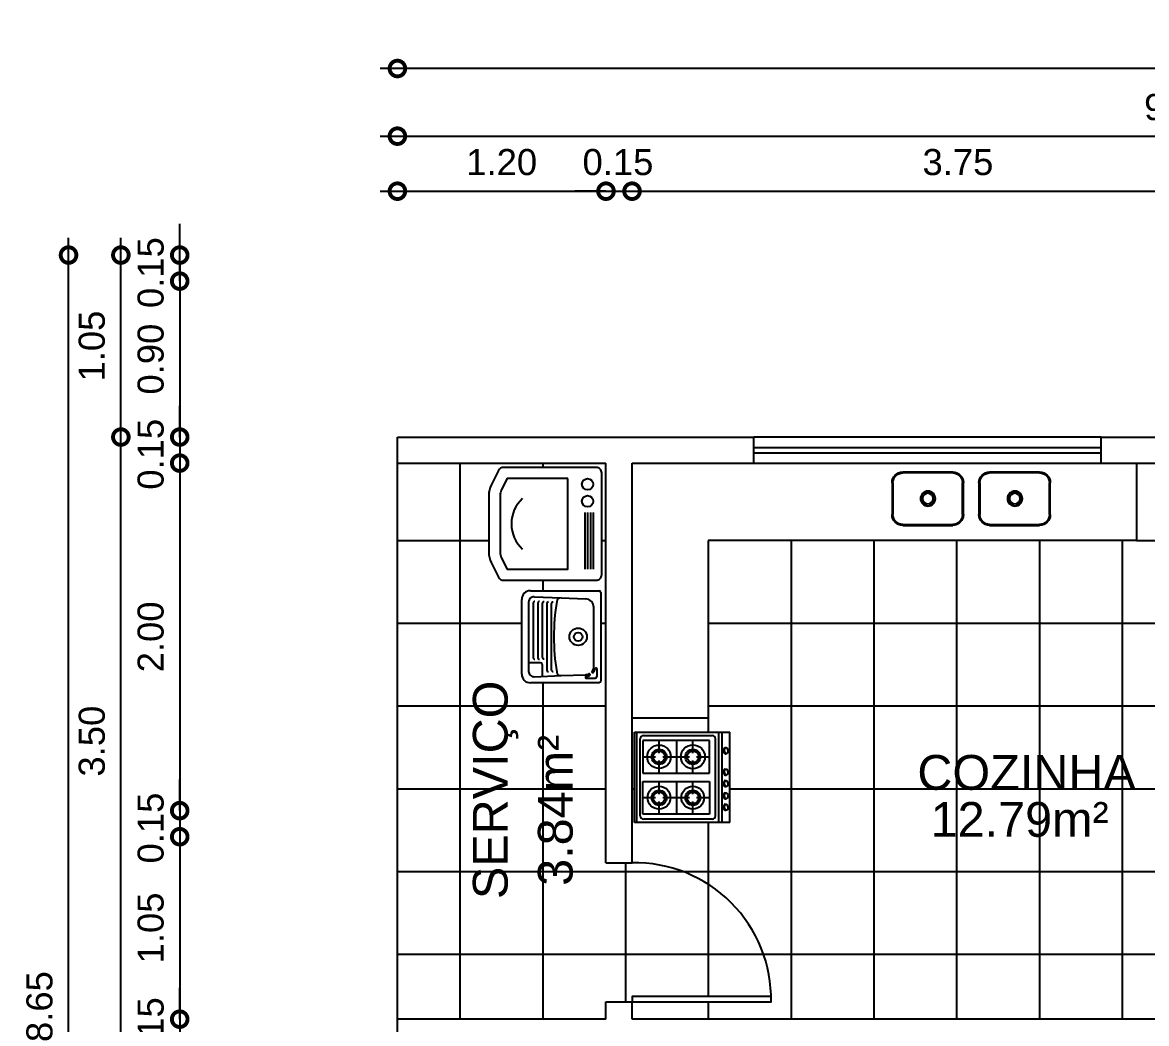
# Model space of a CAD drawing. Header units: metres. Extents: x 15 to 190, y -2 to 16.
# Drawn here: x 15.1 to 21.57, y 10.08 to 15.84 of the extents above; entities that cross this region are included whole.
import ezdxf

# ---------------------------------------------------------------- set-up
doc = ezdxf.new("R2010")
doc.units = ezdxf.units.M
doc.header["$LTSCALE"] = 0.25
for name, color, linetype in [('ARQ_ALV CT', 5, 'Continuous'), ('ARQ_ESQ CT', 30, 'Continuous'), ('ARQ_ESQ VS', 2, 'Continuous'), ('ARQ_MOB 01', 1, 'Continuous'), ('ARQ_PISO', 1, 'Continuous'), ('ARQ_SAN 01', 1, 'Continuous'), ('ARQ_SAN 02', 2, 'Continuous'), ('ARQ_TXT 01', 1, 'Continuous'), ('SIMB_PREENCHIMENTO', 253, 'Continuous')]:
    doc.layers.add(name, color=color, linetype=linetype)
doc.layers.add('ARQ_COTA_AZUL', color=5, linetype='Continuous', lineweight=20, true_color=0x0000ff)
doc.styles.add('Annot_2.0mm', font='arial.ttf', dxfattribs={"height": 2})
doc.styles.get("Standard").update_dxf_attribs({"font": 'arial.ttf'})
doc.dimstyles.new('COTAS', dxfattribs={"dimtxt": 0.15, "dimasz": 0.18, "dimexe": 0.1, "dimexo": 0.25, "dimgap": 0.09, "dimtad": 1, "dimzin": 0, "dimdsep": 46, "dimtxsty": 'Standard', "dimblk": 'DOTSMALL', "dimcen": 0.09, "dimdle": 0.1, "dimse1": 1, "dimse2": 1, "dimclrd": 256, "dimclre": 256, "dimclrt": 2, "dimadec": 0, "dimazin": 0, "dimtfac": 1, "dimtmove": 0, "dimatfit": 3, "dimldrblk": 'ARCHTICK', "dimfxl": 1, "dimtolj": 1, "dimtzin": 0, "dimarcsym": 0})

# ---------------------------------------------------------------- blocks, each defined once
blk = doc.blocks.new('tanque05')
for p, q in [((243.95, 129.65), (294.95, 129.65)), ((242.95, 89.15), (242.95, 128.65)), ((286.3, 125.65), (252.61, 125.65)), ((288, 127.42), (292.27, 127.42)), ((293.27, 121.28), (293.27, 126.42)), ((295.95, 128.65), (295.95, 89.15)), ((247.07, 106.84), (247.61, 120.84)), ((291.84, 106.84), (291.3, 120.84)), ((246.46, 91.27), (247.07, 106.84)), ((292.44, 91.27), (291.84, 106.84)), ((250.39, 98.55), (288.52, 98.55)), ((250.49, 101.15), (288.42, 101.15)), ((250.08, 90.75), (281.44, 90.75)), ((250.19, 93.35), (281.34, 93.35)), ((250.29, 95.95), (281.24, 95.95)), ((284.44, 94.95), (284.44, 88.15)), ((285.44, 95.95), (292.26, 95.95)), ((290.95, 84.15), (247.95, 84.15)), ((249.46, 88.15), (289.45, 88.15))]:
    blk.add_line(p, q)
for radius in [5, 2.5]:
    blk.add_circle((269.45, 116.65), radius)
for centre, radius, start, end in [((243.95, 128.65), 1, 90, 180), ((294.95, 128.65), 1, 0, 90), ((252.61, 120.65), 5, 90, 177.7757), ((286.3, 120.65), 5, 53.61972, 90), ((288, 126.92), 0.5, 90, 254.83204), ((286.3, 120.65), 6, 53.61972, 74.83204), ((289.56, 125.08), 0.5, 233.61972, 53.61972), ((291.28, 122.99), 0.5, 25.14351, 205.14351), ((286.3, 120.65), 6, 5.59964, 25.14351), ((292.27, 126.42), 1, 0, 90), ((286.3, 120.65), 5, 2.2243, 25.14351), ((292.77, 121.28), 0.5, 185.59964, 0), ((249.57, 106.75), 2.5, 177.7757, 260.82574), ((269.45, 229.89), 127.24, 260.82574, 279.17426), ((289.34, 106.75), 2.5, 279.17426, 2.2243), ((250.39, 99.55), 1, 177.7757, 270), ((250.49, 102.15), 1, 177.7757, 270), ((288.42, 102.15), 1, 270, 2.2243), ((288.52, 99.55), 1, 270, 2.2243), ((249.46, 91.15), 3, 177.7757, 270), ((250.08, 91.75), 1, 177.7757, 270), ((250.19, 94.35), 1, 177.7757, 270), ((250.29, 96.95), 1, 177.7757, 270), ((281.24, 96.95), 1, 270, 2.2243), ((281.34, 94.35), 1, 270, 2.2243), ((281.44, 91.75), 1, 270, 2.2243), ((285.44, 94.95), 1, 90, 180), ((289.45, 91.15), 3, 270, 2.2243), ((247.95, 89.15), 5, 180, 270), ((290.95, 89.15), 5, 270, 0)]:
    blk.add_arc(centre, radius, start, end)
blk = doc.blocks.new('maquina lavar12')
for p, q in [((8.99, 48.38), (41.49, 48.38)), ((8.99, 46.76), (41.49, 46.76)), ((8.99, 45.13), (41.49, 45.13)), ((8.99, 43.51), (41.49, 43.51))]:
    blk.add_line(p, q)
for points in [[(-17.01, 50.01), (-17.01, -3.23, 0.284079), (-15.21, -6.14), (-6.76, -10.37, 0.116434), (-0.94, -11.74), (31.92, -11.74, 0.116434), (37.73, -10.37), (46.19, -6.14, 0.284079), (47.99, -3.23), (47.99, 50.01, 0.414214), (44.74, 53.26), (-13.76, 53.26, 0.414214)], [(-10.51, 33.76), (-10.51, -1.22), (-3.85, -4.56, 0.116434), (-0.94, -5.24), (31.92, -5.24, 0.116434), (34.83, -4.56), (41.49, -1.22), (41.49, 33.76)]]:
    blk.add_lwpolyline(points, format="xyb", close=True)
for centre in [(-7.26, 45.13), (2.49, 45.13)]:
    blk.add_circle(centre, 3.25)
blk.add_arc((15.49, 20.76), 19.5, 221.81031, 318.18969)
blk = doc.blocks.new('4bocas03')
for p, q in [((14.07, 10.12), (14.07, 68.3)), ((69.07, 68.3), (14.07, 68.3)), ((69.07, 63.52), (14.07, 63.52)), ((23.48, 65.41), (23.48, 66.02)), ((27.18, 65.44), (27.18, 66.08)), ((36.55, 65.41), (36.55, 66.02)), ((40.25, 65.44), (40.25, 66.08)), ((43.55, 65.41), (43.55, 66.02)), ((47.25, 65.44), (47.25, 66.08)), ((51.02, 65.41), (51.02, 66.02)), ((54.72, 65.44), (54.72, 66.08)), ((58.02, 65.41), (58.02, 66.02)), ((61.72, 65.44), (61.72, 66.08)), ((69.07, 68.3), (69.07, 10.12)), ((69.07, 61.52), (14.07, 61.52)), ((16.07, 15.54), (16.07, 57.52)), ((65.07, 59.52), (18.07, 59.52)), ((19.07, 55.93), (19.07, 15.3)), ((39.07, 55.93), (19.07, 55.93)), ((29.07, 48.04), (29.07, 55.93)), ((39.07, 15.3), (39.07, 55.93)), ((44.07, 15.3), (44.07, 55.93)), ((44.07, 55.93), (64.07, 55.93)), ((54.07, 55.93), (54.07, 48.04)), ((64.07, 55.93), (64.07, 15.3)), ((67.07, 57.52), (67.07, 15.54)), ((26.76, 45.75), (19.07, 45.75)), ((29.07, 35.7), (29.07, 43.59)), ((39.07, 45.75), (31.22, 45.75)), ((51.84, 45.75), (44.07, 45.75)), ((54.07, 43.58), (54.07, 35.7)), ((64.07, 45.75), (56.29, 45.75)), ((19.07, 35.7), (39.07, 35.7)), ((29.07, 27.35), (29.07, 35.7)), ((44.07, 35.7), (64.07, 35.7)), ((54.07, 35.7), (54.07, 27.35)), ((26.76, 25.12), (19.07, 25.12)), ((29.07, 15.3), (29.07, 22.89)), ((39.07, 25.12), (31.22, 25.12)), ((51.84, 25.12), (44.07, 25.12)), ((54.07, 22.89), (54.07, 15.3)), ((64.07, 25.12), (56.29, 25.12)), ((19.07, 15.3), (39.07, 15.3)), ((64.07, 15.3), (44.07, 15.3)), ((69.07, 11.54), (14.07, 11.54)), ((69.07, 10.12), (14.07, 10.12)), ((65.07, 13.54), (18.07, 13.54))]:
    blk.add_line(p, q)
for centre, radius in [((29.07, 45.75), 7.34), ((29.07, 45.75), 4.59), ((29.07, 45.75), 3.59), ((54, 45.69), 6.95), ((54.07, 45.75), 4.59), ((54.07, 45.75), 3.59), ((29.05, 25.1), 7.16), ((29.07, 25.12), 4.59), ((29.07, 25.12), 3.59), ((54, 25.1), 6.96), ((54.07, 25.12), 4.59), ((54.07, 25.12), 3.59)]:
    blk.add_circle(centre, radius)
for centre, start, end in [((18.07, 57.52), 90, 180), ((65.07, 57.52), 0, 90), ((18.07, 15.54), 180, 270), ((65.07, 15.54), 270, 0)]:
    blk.add_arc(centre, 2, start, end)
for centre in [(25.33, 65.43), (38.4, 65.43), (45.4, 65.43), (52.87, 65.43), (59.87, 65.43)]:
    blk.add_ellipse(centre, major_axis=(-1.85, -0.04), ratio=0.532709, start_param=6.247921, end_param=9.427873)
for centre in [(25.33, 66.04), (38.4, 66.04), (45.4, 66.04), (52.87, 66.04), (59.87, 66.04)]:
    blk.add_ellipse(centre, major_axis=(-1.85, -0.04), ratio=0.532709)
blk = doc.blocks.new('CUBA COZ.')
for p, q in [((-0.1404, 0.2993), (0.1404, 0.2993)), ((-0.1404, 0.2943), (0.1404, 0.2943)), ((-0.2004, 0.06), (-0.2004, 0.2393)), ((-0.1954, 0.06), (-0.1954, 0.2393)), ((0.1954, 0.2393), (0.1954, 0.06)), ((0.2004, 0.2393), (0.2004, 0.06)), ((0.1404, 0.005), (-0.1404, 0.005)), ((0.1404, 0), (-0.1404, 0))]:
    blk.add_line(p, q)
for centre, radius in [((-0.0013, 0.1504), 0.042), ((-0.0013, 0.1504), 0.04), ((-0.0009, 0.1505), 0.0299)]:
    blk.add_circle(centre, radius)
for centre, radius, start, end in [((-0.1404, 0.2393), 0.06, 90, 180), ((-0.1404, 0.2393), 0.055, 90, 180), ((0.1404, 0.2393), 0.06, 0, 90), ((0.1404, 0.2393), 0.055, 0, 90), ((-0.1404, 0.06), 0.06, 180, 270), ((-0.1404, 0.06), 0.055, 180, 270), ((0.1404, 0.06), 0.06, 270, 0), ((0.1404, 0.06), 0.055, 270, 0)]:
    blk.add_arc(centre, radius, start, end)
blk = doc.blocks.new('_DotSmall')
at = {"color": 0, "linetype": 'ByBlock', "const_width": 0.5}
blk.add_lwpolyline([(-0.0625, 0, 1), (0.0625, 0, 1)], format="xyb", close=True, dxfattribs=at)
blk = doc.blocks.new('*D44')
at = {"layer": 'ARQ_COTA_AZUL', "lineweight": -2, "transparency": 16777216}
blk.add_line((31.4597, 15.575), (17.1597, 15.575), dxfattribs=at)
at = {"layer": 'ARQ_COTA_AZUL', "lineweight": -2, "transparency": 16777216, "xscale": 0.18, "yscale": 0.18, "zscale": 0.18, "rotation": 180}
blk.add_blockref('_DotSmall', (17.2597, 15.575), dxfattribs=at)
at = {"layer": 'ARQ_COTA_AZUL', "lineweight": -2, "transparency": 16777216, "xscale": 0.18, "yscale": 0.18, "zscale": 0.18}
blk.add_blockref('_DotSmall', (31.3597, 15.575), dxfattribs=at)
at = {"layer": 'ARQ_COTA_AZUL', "color": 2, "transparency": 16777216, "insert": (24.3097, 15.7416), "char_height": 0.15, "attachment_point": 5}
blk.add_mtext('\\A1;14.10', dxfattribs=at)
blk = doc.blocks.new('_ArchTick')
at = {"color": 0, "linetype": 'ByBlock', "const_width": 0.15}
blk.add_lwpolyline([(-0.5, -0.5), (0.5, 0.5)], dxfattribs=at)
blk = doc.blocks.new('*D45')
at = {"layer": 'ARQ_COTA_AZUL', "lineweight": -2, "transparency": 16777216}
blk.add_line((17.1597, 15.1857), (26.3597, 15.1857), dxfattribs=at)
at = {"layer": 'ARQ_COTA_AZUL', "lineweight": -2, "transparency": 16777216, "xscale": 0.18, "yscale": 0.18, "zscale": 0.18, "rotation": 180}
blk.add_blockref('_DotSmall', (17.2597, 15.1857), dxfattribs=at)
at = {"layer": 'ARQ_COTA_AZUL', "lineweight": -2, "transparency": 16777216, "xscale": 0.18, "yscale": 0.18, "zscale": 0.18}
blk.add_blockref('_DotSmall', (26.2597, 15.1857), dxfattribs=at)
at = {"layer": 'ARQ_COTA_AZUL', "color": 2, "transparency": 16777216, "insert": (21.7597, 15.3523), "char_height": 0.15, "attachment_point": 5}
blk.add_mtext('\\A1;9.00', dxfattribs=at)
blk = doc.blocks.new('*D48')
at = {"layer": 'ARQ_COTA_AZUL', "lineweight": -2, "transparency": 16777216}
blk.add_line((17.1597, 14.8691), (18.5597, 14.8691), dxfattribs=at)
at = {"layer": 'ARQ_COTA_AZUL', "lineweight": -2, "transparency": 16777216, "xscale": 0.18, "yscale": 0.18, "zscale": 0.18, "rotation": 180}
blk.add_blockref('_DotSmall', (17.2597, 14.8691), dxfattribs=at)
at = {"layer": 'ARQ_COTA_AZUL', "lineweight": -2, "transparency": 16777216, "xscale": 0.18, "yscale": 0.18, "zscale": 0.18}
blk.add_blockref('_DotSmall', (18.4597, 14.8691), dxfattribs=at)
at = {"layer": 'ARQ_COTA_AZUL', "color": 2, "transparency": 16777216, "insert": (17.8597, 15.0357), "char_height": 0.15, "attachment_point": 5}
blk.add_mtext('\\A1;1.20', dxfattribs=at)
blk = doc.blocks.new('*D49')
at = {"layer": 'ARQ_COTA_AZUL', "lineweight": -2, "transparency": 16777216}
for p, q in [((18.4597, 14.8691), (18.2797, 14.8691)), ((18.4597, 14.8691), (18.6097, 14.8691)), ((18.6097, 14.8691), (18.7897, 14.8691))]:
    blk.add_line(p, q, dxfattribs=at)
at = {"layer": 'ARQ_COTA_AZUL', "lineweight": -2, "transparency": 16777216, "xscale": 0.18, "yscale": 0.18, "zscale": 0.18}
blk.add_blockref('_DotSmall', (18.4597, 14.8691), dxfattribs=at)
at = {"layer": 'ARQ_COTA_AZUL', "lineweight": -2, "transparency": 16777216, "xscale": 0.18, "yscale": 0.18, "zscale": 0.18, "rotation": 180}
blk.add_blockref('_DotSmall', (18.6097, 14.8691), dxfattribs=at)
at = {"layer": 'ARQ_COTA_AZUL', "color": 2, "transparency": 16777216, "insert": (18.5286, 15.0357), "char_height": 0.15, "attachment_point": 5}
blk.add_mtext('\\A1;0.15', dxfattribs=at)
blk = doc.blocks.new('*D50')
at = {"layer": 'ARQ_COTA_AZUL', "lineweight": -2, "transparency": 16777216}
blk.add_line((18.5097, 14.8691), (22.4597, 14.8691), dxfattribs=at)
at = {"layer": 'ARQ_COTA_AZUL', "lineweight": -2, "transparency": 16777216, "xscale": 0.18, "yscale": 0.18, "zscale": 0.18, "rotation": 180}
blk.add_blockref('_DotSmall', (18.6097, 14.8691), dxfattribs=at)
at = {"layer": 'ARQ_COTA_AZUL', "lineweight": -2, "transparency": 16777216, "xscale": 0.18, "yscale": 0.18, "zscale": 0.18}
blk.add_blockref('_DotSmall', (22.3597, 14.8691), dxfattribs=at)
at = {"layer": 'ARQ_COTA_AZUL', "color": 2, "transparency": 16777216, "insert": (20.4847, 15.0357), "char_height": 0.15, "attachment_point": 5}
blk.add_mtext('\\A1;3.75', dxfattribs=at)
blk = doc.blocks.new('*D60')
at = {"layer": 'ARQ_COTA_AZUL', "lineweight": -2, "transparency": 16777216}
blk.add_line((15.3675, 5.7514), (15.3675, 14.6014), dxfattribs=at)
at = {"layer": 'ARQ_COTA_AZUL', "lineweight": -2, "transparency": 16777216, "xscale": 0.18, "yscale": 0.18, "zscale": 0.18}
for p, rotation in [((15.3675, 14.5014), 90), ((15.3675, 5.8514), 270)]:
    blk.add_blockref('_DotSmall', p, dxfattribs=dict(at, rotation=rotation))
at = {"layer": 'ARQ_COTA_AZUL', "color": 2, "transparency": 16777216, "insert": (15.2009, 10.1764), "char_height": 0.15, "attachment_point": 5, "rotation": 90}
blk.add_mtext('\\A1;8.65', dxfattribs=at)
blk = doc.blocks.new('*D71')
at = {"layer": 'ARQ_COTA_AZUL', "lineweight": -2, "transparency": 16777216}
blk.add_line((16.0072, 14.4514), (16.0072, 13.3541), dxfattribs=at)
at = {"layer": 'ARQ_COTA_AZUL', "lineweight": -2, "transparency": 16777216, "xscale": 0.18, "yscale": 0.18, "zscale": 0.18}
for p, rotation in [((16.0072, 14.3514), 90), ((16.0072, 13.4541), 270)]:
    blk.add_blockref('_DotSmall', p, dxfattribs=dict(at, rotation=rotation))
at = {"layer": 'ARQ_COTA_AZUL', "color": 2, "transparency": 16777216, "insert": (15.8406, 13.9027), "char_height": 0.15, "attachment_point": 5, "rotation": 90}
blk.add_mtext('\\A1;0.90', dxfattribs=at)
blk = doc.blocks.new('*D73')
at = {"layer": 'ARQ_COTA_AZUL', "lineweight": -2, "transparency": 16777216}
for p, q in [((16.0072, 14.5014), (16.0072, 14.6814)), ((16.0072, 14.3514), (16.0072, 14.5014)), ((16.0072, 14.3514), (16.0072, 14.1714))]:
    blk.add_line(p, q, dxfattribs=at)
at = {"layer": 'ARQ_COTA_AZUL', "lineweight": -2, "transparency": 16777216, "xscale": 0.18, "yscale": 0.18, "zscale": 0.18}
for p, rotation in [((16.0072, 14.5014), 270), ((16.0072, 14.3514), 90)]:
    blk.add_blockref('_DotSmall', p, dxfattribs=dict(at, rotation=rotation))
at = {"layer": 'ARQ_COTA_AZUL', "color": 2, "transparency": 16777216, "insert": (15.8406, 14.4005), "char_height": 0.15, "attachment_point": 5, "rotation": 90}
blk.add_mtext('\\A1;0.15', dxfattribs=at)
blk = doc.blocks.new('*D74')
at = {"layer": 'ARQ_COTA_AZUL', "lineweight": -2, "transparency": 16777216}
for p, q in [((16.0072, 13.4541), (16.0072, 13.6341)), ((16.0072, 13.4541), (16.0072, 13.3041)), ((16.0072, 13.3041), (16.0072, 13.1241))]:
    blk.add_line(p, q, dxfattribs=at)
at = {"layer": 'ARQ_COTA_AZUL', "lineweight": -2, "transparency": 16777216, "xscale": 0.18, "yscale": 0.18, "zscale": 0.18}
for p, rotation in [((16.0072, 13.4541), 270), ((16.0072, 13.3041), 90)]:
    blk.add_blockref('_DotSmall', p, dxfattribs=dict(at, rotation=rotation))
at = {"layer": 'ARQ_COTA_AZUL', "color": 2, "transparency": 16777216, "insert": (15.8406, 13.3551), "char_height": 0.15, "attachment_point": 5, "rotation": 90}
blk.add_mtext('\\A1;0.15', dxfattribs=at)
blk = doc.blocks.new('*D75')
at = {"layer": 'ARQ_COTA_AZUL', "lineweight": -2, "transparency": 16777216}
blk.add_line((16.0072, 13.4041), (16.0072, 11.2041), dxfattribs=at)
at = {"layer": 'ARQ_COTA_AZUL', "lineweight": -2, "transparency": 16777216, "xscale": 0.18, "yscale": 0.18, "zscale": 0.18}
for p, rotation in [((16.0072, 13.3041), 90), ((16.0072, 11.3041), 270)]:
    blk.add_blockref('_DotSmall', p, dxfattribs=dict(at, rotation=rotation))
at = {"layer": 'ARQ_COTA_AZUL', "color": 2, "transparency": 16777216, "insert": (15.8406, 12.3041), "char_height": 0.15, "attachment_point": 5, "rotation": 90}
blk.add_mtext('\\A1;2.00', dxfattribs=at)
blk = doc.blocks.new('*D76')
at = {"layer": 'ARQ_COTA_AZUL', "lineweight": -2, "transparency": 16777216}
for p, q in [((16.0072, 11.3041), (16.0072, 11.4841)), ((16.0072, 11.3041), (16.0072, 11.1541)), ((16.0072, 11.1541), (16.0072, 10.9741))]:
    blk.add_line(p, q, dxfattribs=at)
at = {"layer": 'ARQ_COTA_AZUL', "lineweight": -2, "transparency": 16777216, "xscale": 0.18, "yscale": 0.18, "zscale": 0.18}
for p, rotation in [((16.0072, 11.3041), 270), ((16.0072, 11.1541), 90)]:
    blk.add_blockref('_DotSmall', p, dxfattribs=dict(at, rotation=rotation))
at = {"layer": 'ARQ_COTA_AZUL', "color": 2, "transparency": 16777216, "insert": (15.8406, 11.2041), "char_height": 0.15, "attachment_point": 5, "rotation": 90}
blk.add_mtext('\\A1;0.15', dxfattribs=at)
blk = doc.blocks.new('*D77')
at = {"layer": 'ARQ_COTA_AZUL', "lineweight": -2, "transparency": 16777216}
blk.add_line((16.0072, 11.2541), (16.0072, 10.0041), dxfattribs=at)
at = {"layer": 'ARQ_COTA_AZUL', "lineweight": -2, "transparency": 16777216, "xscale": 0.18, "yscale": 0.18, "zscale": 0.18}
for p, rotation in [((16.0072, 11.1541), 90), ((16.0072, 10.1041), 270)]:
    blk.add_blockref('_DotSmall', p, dxfattribs=dict(at, rotation=rotation))
at = {"layer": 'ARQ_COTA_AZUL', "color": 2, "transparency": 16777216, "insert": (15.8406, 10.6291), "char_height": 0.15, "attachment_point": 5, "rotation": 90}
blk.add_mtext('\\A1;1.05', dxfattribs=at)
blk = doc.blocks.new('*D78')
at = {"layer": 'ARQ_COTA_AZUL', "lineweight": -2, "transparency": 16777216}
for p, q in [((16.0072, 10.1041), (16.0072, 10.2841)), ((16.0072, 10.1041), (16.0072, 9.9541)), ((16.0072, 9.9541), (16.0072, 9.7741))]:
    blk.add_line(p, q, dxfattribs=at)
at = {"layer": 'ARQ_COTA_AZUL', "lineweight": -2, "transparency": 16777216, "xscale": 0.18, "yscale": 0.18, "zscale": 0.18}
for p, rotation in [((16.0072, 10.1041), 270), ((16.0072, 9.9541), 90)]:
    blk.add_blockref('_DotSmall', p, dxfattribs=dict(at, rotation=rotation))
at = {"layer": 'ARQ_COTA_AZUL', "color": 2, "transparency": 16777216, "insert": (15.8406, 10.0264), "char_height": 0.15, "attachment_point": 5, "rotation": 90}
blk.add_mtext('\\A1;0.15', dxfattribs=at)
blk = doc.blocks.new('*D83')
at = {"layer": 'ARQ_COTA_AZUL', "lineweight": -2, "transparency": 16777216}
blk.add_line((15.6686, 9.8541), (15.6686, 13.5541), dxfattribs=at)
at = {"layer": 'ARQ_COTA_AZUL', "lineweight": -2, "transparency": 16777216, "xscale": 0.18, "yscale": 0.18, "zscale": 0.18}
for p, rotation in [((15.6686, 13.4541), 90), ((15.6686, 9.9541), 270)]:
    blk.add_blockref('_DotSmall', p, dxfattribs=dict(at, rotation=rotation))
at = {"layer": 'ARQ_COTA_AZUL', "color": 2, "transparency": 16777216, "insert": (15.502, 11.7041), "char_height": 0.15, "attachment_point": 5, "rotation": 90}
blk.add_mtext('\\A1;3.50', dxfattribs=at)
blk = doc.blocks.new('*D84')
at = {"layer": 'ARQ_COTA_AZUL', "lineweight": -2, "transparency": 16777216}
blk.add_line((15.6686, 13.3541), (15.6686, 14.6014), dxfattribs=at)
at = {"layer": 'ARQ_COTA_AZUL', "lineweight": -2, "transparency": 16777216, "xscale": 0.18, "yscale": 0.18, "zscale": 0.18}
for p, rotation in [((15.6686, 14.5014), 90), ((15.6686, 13.4541), 270)]:
    blk.add_blockref('_DotSmall', p, dxfattribs=dict(at, rotation=rotation))
at = {"layer": 'ARQ_COTA_AZUL', "color": 2, "transparency": 16777216, "insert": (15.502, 13.9777), "char_height": 0.15, "attachment_point": 5, "rotation": 90}
blk.add_mtext('\\A1;1.05', dxfattribs=at)

msp = doc.modelspace()

# ---------------------------------------------------------------- hatches: boundary and pattern name
at = {"layer": 'SIMB_PREENCHIMENTO'}
h = msp.add_hatch(dxfattribs=at)
h.set_pattern_fill('ANSI37', color=256, scale=0.15, angle=45)
h.paths.add_polyline_path([(18.4597, 13.3041), (17.2597, 13.3041), (17.2597, 10.1041), (18.4597, 10.1041), (18.4597, 10.2041), (18.6097, 10.2041), (18.6097, 10.2341), (19.4097, 10.2341, 0.414214), (18.6097, 11.0041), (18.4597, 11.0041)])
h.paths.add_polyline_path([(17.9747, 12.0898), (17.9747, 12.5198, -0.414214), (18.0247, 12.5698), (18.4197, 12.5698, -0.414214), (18.4297, 12.5598), (18.4297, 12.0498, -0.414214), (18.4197, 12.0398), (18.0247, 12.0398, -0.414214)], flags=16)
h.paths.add_polyline_path([(18.0147, 12.1049), (18.0147, 12.5047, -0.42563), (18.0458, 12.5347), (18.2016, 12.5287), (18.3416, 12.5232, -0.402888), (18.3897, 12.4733), (18.3897, 12.1364, -0.160086), (18.3799, 12.1067, 1), (18.388, 12.1008, 0.092821), (18.3976, 12.1207, -0.875681), (18.4074, 12.1194), (18.4074, 12.0767, -0.414214), (18.3974, 12.0667), (18.346, 12.0667, -0.95229), (18.3455, 12.0766, 0.085484), (18.3652, 12.082, 1), (18.3609, 12.0911, -0.100339), (18.3416, 12.0864), (18.2016, 12.081), (18.0458, 12.0749, -0.42563)], flags=0)
h.paths.add_polyline_path([(18.2497, 12.3048, -1), (18.3497, 12.3048, -1)], flags=0)
h.paths.add_polyline_path([(18.2747, 12.3048, -1), (18.3247, 12.3048, -1)], flags=0)
h.paths.add_polyline_path([(17.8703, 12.6298, -0.284079), (17.8412, 12.6477), (17.799, 12.7323, -0.116434), (17.7852, 12.7905), (17.7852, 13.1191, -0.116434), (17.799, 13.1772), (17.8412, 13.2618, -0.284079), (17.8703, 13.2798), (18.4027, 13.2798, -0.414214), (18.4352, 13.2473), (18.4352, 12.6623, -0.414214), (18.4027, 12.6298)], flags=16)
h.paths.add_polyline_path([(17.8904, 12.6948), (17.8571, 12.7614, -0.116434), (17.8502, 12.7905), (17.8502, 13.1191, -0.116434), (17.8571, 13.1482), (17.8904, 13.2148), (18.2402, 13.2148), (18.2402, 12.6948)], flags=0)
h.paths.add_polyline_path([(18.3215, 13.0848, -1), (18.3865, 13.0848, -1)], flags=0)
h.paths.add_polyline_path([(18.3215, 13.1823, -1), (18.3865, 13.1823, -1)], flags=0)
h.paths.add_polyline_path([(22.3597, 13.3041), (21.5128, 13.3041), (21.5128, 12.8584), (19.0473, 12.8584), (19.0473, 11.8366), (18.6097, 11.8366), (18.6097, 11.0041, -0.414214), (19.4097, 10.2341, -0.009553), (19.4097, 10.2041), (18.6097, 10.2041), (18.6097, 10.1041), (23.1097, 10.1041), (23.1097, 10.1741), (22.3097, 10.1741, -0.414214), (23.1097, 11.0041), (23.1097, 11.1541), (22.3597, 11.1541)])
h.paths.add_polyline_path([(19.1725, 11.2367), (18.6237, 11.2367), (18.6237, 11.7555), (19.1725, 11.7555)], flags=16)
edge = h.paths.add_edge_path(flags=0)
edge.add_ellipse((19.1511, 11.6492), major_axis=(-0.0004, 0.0175), ratio=0.532709, start_angle=180.17733, end_angle=362.71811, ccw=False)
edge.add_ellipse((19.1453, 11.6492), major_axis=(-0.0004, 0.0175), ratio=0.532709, start_angle=-2.02051, end_angle=178.51262, ccw=False)
edge = h.paths.add_edge_path(flags=0)
edge.add_ellipse((19.1511, 11.526), major_axis=(-0.0004, 0.0175), ratio=0.532709, start_angle=180.17733, end_angle=362.71811, ccw=False)
edge.add_ellipse((19.1453, 11.526), major_axis=(-0.0004, 0.0175), ratio=0.532709, start_angle=-2.02051, end_angle=178.51262, ccw=False)
edge = h.paths.add_edge_path(flags=0)
edge.add_ellipse((19.1511, 11.4599), major_axis=(-0.0004, 0.0175), ratio=0.532709, start_angle=180.17733, end_angle=362.71811, ccw=False)
edge.add_ellipse((19.1453, 11.4599), major_axis=(-0.0004, 0.0175), ratio=0.532709, start_angle=-2.02051, end_angle=178.51262, ccw=False)
edge = h.paths.add_edge_path(flags=0)
edge.add_ellipse((19.1511, 11.3895), major_axis=(-0.0004, 0.0175), ratio=0.532709, start_angle=180.17733, end_angle=362.71811, ccw=False)
edge.add_ellipse((19.1453, 11.3895), major_axis=(-0.0004, 0.0175), ratio=0.532709, start_angle=-2.02051, end_angle=178.51262, ccw=False)
edge = h.paths.add_edge_path(flags=0)
edge.add_ellipse((19.1511, 11.3234), major_axis=(-0.0004, 0.0175), ratio=0.532709, start_angle=180.17733, end_angle=362.71811, ccw=False)
edge.add_ellipse((19.1453, 11.3234), major_axis=(-0.0004, 0.0175), ratio=0.532709, start_angle=-2.02051, end_angle=178.51262, ccw=False)
h.paths.add_polyline_path([(19.0896, 11.2744, -0.414214), (19.0708, 11.2556), (18.6748, 11.2556, -0.414214), (18.6559, 11.2744), (18.6559, 11.7178, -0.414214), (18.6748, 11.7366), (19.0708, 11.7366, -0.414214), (19.0896, 11.7178)], flags=0)
h.paths.add_polyline_path([(19.0558, 11.5197), (18.6725, 11.5197), (18.6725, 11.7083), (19.0558, 11.7083)], flags=0)
h.paths.add_polyline_path([(19.029, 11.614, -1), (18.8905, 11.614), (18.865, 11.614), (18.8324, 11.614, -0.998572), (18.6974, 11.6142, -1.00143), (18.8324, 11.614), (18.865, 11.614), (18.8905, 11.614, -1)], flags=0)
h.paths.add_polyline_path([(19.0031, 11.614, -1), (18.9165, 11.614, -1)], flags=0)
h.paths.add_polyline_path([(18.9936, 11.614, -1), (18.9259, 11.614, -1)], flags=0)
h.paths.add_polyline_path([(19.0558, 11.4725), (19.0558, 11.2839), (18.6725, 11.2839), (18.6725, 11.4725)], flags=0)
h.paths.add_polyline_path([(19.0248, 11.3782), (19.0031, 11.3782, -0.414214), (18.9598, 11.3349), (18.9598, 11.3133, 0.408642)], flags=0)
h.paths.add_polyline_path([(18.9936, 11.3782, -1), (18.9259, 11.3782), (18.865, 11.3782), (18.8305, 11.3782, -0.994869), (18.6993, 11.3789, -1.005157), (18.8305, 11.3782), (18.865, 11.3782), (18.9259, 11.3782, -1)], flags=0)
h.paths.add_polyline_path([(18.7219, 11.614, -1), (18.8085, 11.614, -1)], flags=0)
h.paths.add_polyline_path([(18.7313, 11.614, -1), (18.799, 11.614, -1)], flags=0)
h.paths.add_polyline_path([(18.8085, 11.3782, -1), (18.7219, 11.3782, -1)], flags=0)
h.paths.add_polyline_path([(18.799, 11.3782, -1), (18.7313, 11.3782, -1)], flags=0)
h.paths.add_polyline_path([(21.6266, 12.6694), (21.6266, 12.6951), (21.6437, 12.6951), (21.6437, 12.7123), (21.6266, 12.7123), (21.6266, 13.2266), (22.2266, 13.2266), (22.2266, 12.7123), (22.2094, 12.7123), (22.2094, 12.6951), (22.2266, 12.6951), (22.2266, 12.6694), (21.6862, 12.6694, -0.993711), (21.6381, 12.6694)], flags=16)
h.paths.add_polyline_path([(21.6266, 12.6694), (21.6266, 12.6951), (21.6437, 12.6951), (21.6437, 12.7123), (22.2094, 12.7123), (22.2094, 12.6951), (22.2266, 12.6951), (22.2266, 12.6694)], flags=0)
h.paths.add_polyline_path([(21.7294, 13.2351), (21.7294, 13.2686), (21.7294, 13.2694), (22.1237, 13.2694), (22.1237, 13.2686), (22.1237, 13.2351)], flags=16)
h.paths.add_polyline_path([(21.738, 13.2351), (21.738, 13.2686), (22.1237, 13.2686), (22.1237, 13.2351)], flags=16)

# ---------------------------------------------------------------- linework, layer by layer
at = {"layer": 'ARQ_ALV CT'}
for p, q in [((17.2597, 13.4541), (19.3097, 13.4541)), ((21.3097, 13.4541), (23.6097, 13.4541)), ((17.2597, 13.3041), (18.4597, 13.3041)), ((18.4597, 11.0041), (18.4597, 13.3041)), ((18.6097, 13.3041), (19.3097, 13.3041)), ((18.6097, 11.0041), (18.6097, 13.3041)), ((21.3097, 13.3041), (22.3597, 13.3041)), ((18.4597, 11.0041), (18.6097, 11.0041)), ((18.4597, 10.1041), (18.4597, 10.2041)), ((18.4597, 10.2041), (18.6097, 10.2041)), ((18.6097, 10.1041), (18.6097, 10.2041)), ((18.4597, 10.1041), (17.2597, 10.1041)), ((23.1097, 10.1041), (18.6097, 10.1041))]:
    msp.add_line(p, q, dxfattribs=at)
at = {"layer": 'ARQ_ESQ CT'}
for p, q in [((19.3097, 13.3041), (19.3097, 13.4541)), ((21.3097, 13.4541), (19.3097, 13.4541)), ((21.3097, 13.3041), (21.3097, 13.4541)), ((19.3097, 13.3041), (21.3097, 13.3041))]:
    msp.add_line(p, q, dxfattribs=at)
msp.add_arc((18.6247, 10.2191), 0.7851, 358.90531, 91.09469, dxfattribs=at)
at = {"layer": 'ARQ_ESQ VS'}
for p, q in [((19.3097, 13.3941), (21.3097, 13.3941)), ((19.3097, 13.3641), (21.3097, 13.3641))]:
    msp.add_line(p, q, dxfattribs=at)
msp.add_lwpolyline([(18.6097, 10.2041), (19.4097, 10.2041), (19.4097, 10.2341), (18.6097, 10.2341)], close=True, dxfattribs=at)
at = {"layer": 'ARQ_PISO'}
msp.add_line((17.2597, 9.9541), (17.2597, 13.4541), dxfattribs=at)
at = {"layer": 'ARQ_SAN 02'}
for p, q in [((21.5128, 13.3041), (21.5128, 12.8584)), ((21.5128, 12.8584), (19.0473, 12.8584)), ((19.0473, 12.8584), (19.0473, 11.8366)), ((19.0473, 11.8366), (18.6097, 11.8366))]:
    msp.add_line(p, q, dxfattribs=at)

# ---------------------------------------------------------------- block references
at = {"layer": 'ARQ_MOB 01', "rotation": 270}
for name, p, xscale, yscale, zscale in [('maquina lavar12', (17.9027, 13.1097), 0.01, 0.01, 0.01), ('tanque05', (17.1332, 14.9994), 0.01, 0.01, 0.01), ('4bocas03', (18.5282, 11.8882), 0.009432635462073076, 0.009432635462073076, 0.009432635462073076)]:
    msp.add_blockref(name, p, dxfattribs=dict(at, xscale=xscale, yscale=yscale, zscale=zscale))
at = {"layer": 'ARQ_SAN 01', "xscale": -1.023609090651763, "yscale": 1.023609090651763, "zscale": 1.023609090651763}
for p in [(20.3109, 12.9461, 0), (20.8109, 12.9461, 0)]:
    msp.add_blockref('CUBA COZ.', p, dxfattribs=at)

# ---------------------------------------------------------------- texts
at = {"layer": 'ARQ_TXT 01', "char_height": 0.2, "width": 1.197828, "attachment_point": 1, "rotation": 90, "style": 'Annot_2.0mm'}
for s, insert in [('\\pxt2;SERVIÇO', (17.694, 10.7951)), ('\\pxt2;3.84m²', (18.0679, 10.8715))]:
    msp.add_mtext(s, dxfattribs=dict(at, insert=insert))
at = {"layer": 'ARQ_TXT 01', "char_height": 0.2, "width": 1.197828, "attachment_point": 1, "style": 'Annot_2.0mm'}
for s, insert in [('\\pxt2;COZINHA', (20.2511, 11.6244)), ('\\pxt2;12.79m²', (20.3275, 11.3538))]:
    msp.add_mtext(s, dxfattribs=dict(at, insert=insert))

# ---------------------------------------------------------------- dimensions: what is measured, and where the dimension line sits
at = {"layer": 'ARQ_COTA_AZUL'}
for base, p1, p2, picture, middle in [((17.2597, 15.575), (31.3597, 9.8455), (17.2597, 9.8455), '*D44', (24.3097, 15.7416)), ((26.2597, 15.1857), (17.2597, 12.7482), (26.2597, 12.7482), '*D45', (21.7597, 15.3523)), ((18.4597, 14.8691), (17.2597, 12.5982), (18.4597, 12.5982), '*D48', (17.8597, 15.0357)), ((22.3597, 14.8691), (18.6097, 12.3845), (22.3597, 12.3845), '*D50', (20.4847, 15.0357))]:
    dim = msp.add_linear_dim(base=base, p1=p1, p2=p2, dimstyle='COTAS', dxfattribs=at)
    dim.commit()
    dim.dimension.update_dxf_attribs({"geometry": picture, "text_midpoint": middle})
dim = msp.add_linear_dim(base=(18.6097, 14.8691), p1=(18.4597, 12.5982), p2=(18.6097, 12.5982), dimstyle='COTAS', override={"dimtmove": 2}, dxfattribs=at)
dim.commit()
dim.dimension.update_dxf_attribs({"geometry": '*D49', "text_midpoint": (18.5286, 15.0357), "dimtype": 160})
for base, p1, p2, picture, middle in [((16.0072, 14.5014), (26.4244, 14.3514), (26.4244, 14.5014), '*D73', (15.8406, 14.4005)), ((16.0072, 13.3041), (17.2597, 13.4541), (17.2597, 13.3041), '*D74', (15.8406, 13.3551)), ((16.0072, 11.1541), (23.5597, 11.3041), (23.5597, 11.1541), '*D76', (15.8406, 11.2041)), ((16.0072, 9.9541), (17.8597, 10.1041), (17.8597, 9.9541), '*D78', (15.8406, 10.0264))]:
    dim = msp.add_linear_dim(base=base, p1=p1, p2=p2, angle=90, dimstyle='COTAS', override={"dimtmove": 2}, dxfattribs=at)
    dim.commit()
    dim.dimension.update_dxf_attribs({"geometry": picture, "text_midpoint": middle, "dimtype": 160})
for base, p1, p2, picture, middle in [((15.3675, 14.5014), (25.9068, 5.8514), (25.9068, 14.5014), '*D60', (15.2009, 10.1764)), ((15.6686, 14.5014), (15.6686, 13.4541), (15.3675, 14.5014), '*D84', (15.502, 13.9777)), ((16.0072, 13.4541), (26.2597, 14.3514), (26.2597, 13.4541), '*D71', (15.8406, 13.9027)), ((15.6686, 13.4541), (16.4699, 9.9541), (16.4699, 13.4541), '*D83', (15.502, 11.7041)), ((16.0072, 11.3041), (23.4721, 13.3041), (23.4721, 11.3041), '*D75', (15.8406, 12.3041)), ((16.0072, 10.1041), (22.3597, 11.1541), (22.3597, 10.1041), '*D77', (15.8406, 10.6291))]:
    dim = msp.add_linear_dim(base=base, p1=p1, p2=p2, angle=90, dimstyle='COTAS', dxfattribs=at)
    dim.commit()
    dim.dimension.update_dxf_attribs({"geometry": picture, "text_midpoint": middle})

doc.saveas('drawing.dxf')
